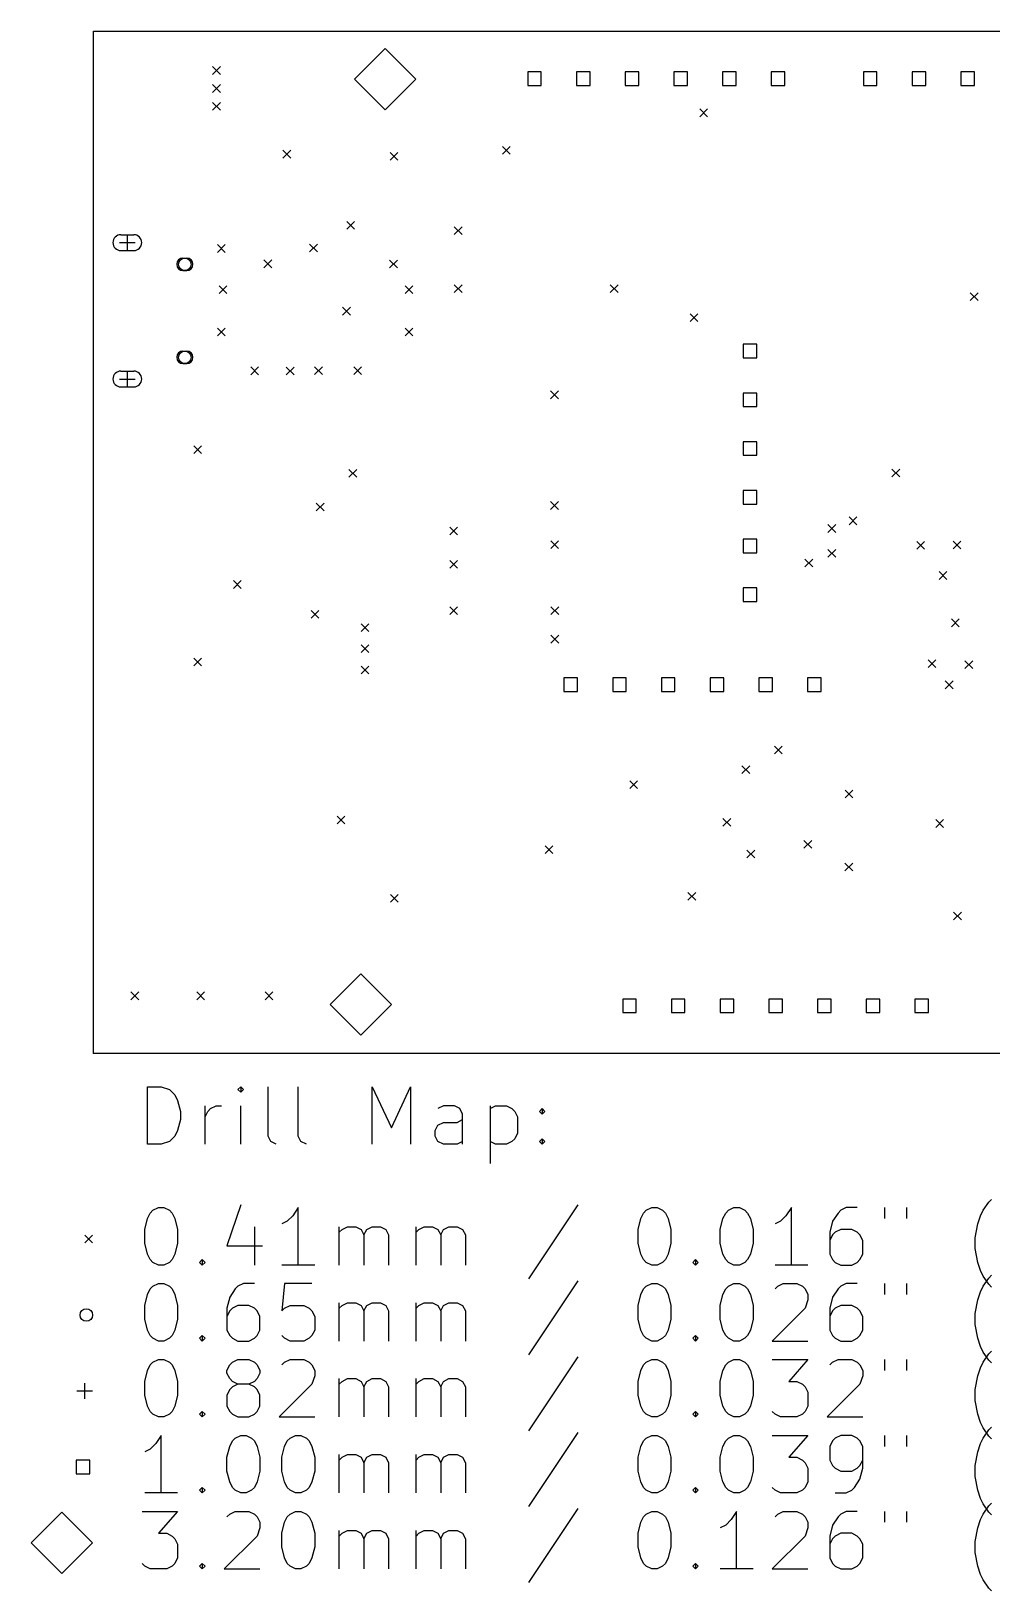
# Model space of a CAD drawing. Extents: x 88 to 190, y -142 to -60.
# Drawn here: x 87.7 to 137.8, y -141.6 to -60.3 of the extents above; entities that cross this region are included whole.
import ezdxf

# ---------------------------------------------------------------- set-up
doc = ezdxf.new("R2010")
doc.units = 0
doc.header["$MEASUREMENT"] = 0
doc.layers.add('BLACK', color=7, linetype='CONTINUOUS')

msp = doc.modelspace()

# ---------------------------------------------------------------- linework, layer by layer
at = {"layer": 'BLACK', "linetype": 'CONTINUOUS'}
for p, q in [((90.94, -60.27), (90.96, -60.27)), ((90.94, -113.58), (90.94, -60.27)), ((90.97, -60.27), (188.42, -60.27)), ((106.15, -61.17), (104.55, -62.77)), ((107.75, -62.77), (106.15, -61.17)), ((97.1468, -62.1168), (97.5532, -62.5232)), ((97.5532, -62.1168), (97.1468, -62.5232)), ((114.284, -62.3964), (113.576, -62.3964)), ((113.576, -62.3964), (113.576, -63.1036)), ((114.284, -63.1036), (114.284, -62.3964)), ((116.824, -62.3964), (116.116, -62.3964)), ((116.116, -62.3964), (116.116, -63.1036)), ((116.824, -63.1036), (116.824, -62.3964)), ((119.364, -62.3964), (118.656, -62.3964)), ((118.656, -62.3964), (118.656, -63.1036)), ((119.364, -63.1036), (119.364, -62.3964)), ((121.904, -62.3964), (121.196, -62.3964)), ((121.196, -62.3964), (121.196, -63.1036)), ((121.904, -63.1036), (121.904, -62.3964)), ((124.444, -62.3964), (123.736, -62.3964)), ((123.736, -62.3964), (123.736, -63.1036)), ((124.444, -63.1036), (124.444, -62.3964)), ((126.984, -62.3964), (126.276, -62.3964)), ((126.276, -62.3964), (126.276, -63.1036)), ((126.984, -63.1036), (126.984, -62.3964)), ((131.784, -62.3964), (131.076, -62.3964)), ((131.076, -62.3964), (131.076, -63.1036)), ((131.784, -63.1036), (131.784, -62.3964)), ((134.324, -62.3964), (133.616, -62.3964)), ((133.616, -62.3964), (133.616, -63.1036)), ((134.324, -63.1036), (134.324, -62.3964)), ((136.864, -62.3964), (136.156, -62.3964)), ((136.156, -62.3964), (136.156, -63.1036)), ((136.864, -63.1036), (136.864, -62.3964)), ((97.1468, -63.0568), (97.5532, -63.4632)), ((97.5532, -63.0568), (97.1468, -63.4632)), ((104.55, -62.77), (106.15, -64.37)), ((106.15, -64.37), (107.75, -62.77)), ((113.576, -63.1036), (114.284, -63.1036)), ((116.116, -63.1036), (116.824, -63.1036)), ((118.656, -63.1036), (119.364, -63.1036)), ((121.196, -63.1036), (121.904, -63.1036)), ((123.736, -63.1036), (124.444, -63.1036)), ((126.276, -63.1036), (126.984, -63.1036)), ((131.076, -63.1036), (131.784, -63.1036)), ((133.616, -63.1036), (134.324, -63.1036)), ((136.156, -63.1036), (136.864, -63.1036)), ((97.1468, -63.9868), (97.5532, -64.3932)), ((97.5532, -63.9868), (97.1468, -64.3932)), ((122.547, -64.3268), (122.953, -64.7332)), ((122.953, -64.3268), (122.547, -64.7332)), ((100.817, -66.4768), (101.223, -66.8832)), ((101.223, -66.4768), (100.817, -66.8832)), ((106.397, -66.5968), (106.803, -67.0032)), ((106.803, -66.5968), (106.397, -67.0032)), ((112.262, -66.2768), (112.668, -66.6832)), ((112.668, -66.2768), (112.262, -66.6832)), ((104.147, -70.1868), (104.553, -70.5932)), ((104.553, -70.1868), (104.147, -70.5932)), ((109.747, -70.4718), (110.153, -70.8782)), ((110.153, -70.4718), (109.747, -70.8782)), ((92.2875, -71.2938), (93.1125, -71.2938)), ((92.3625, -70.8812), (93.0375, -70.8812)), ((92.7, -70.8812), (92.7, -71.7062)), ((97.3968, -71.3968), (97.8032, -71.8032)), ((97.8032, -71.3968), (97.3968, -71.8032)), ((102.207, -71.3668), (102.613, -71.7732)), ((102.613, -71.3668), (102.207, -71.7732)), ((92.3625, -71.7062), (93.0375, -71.7062)), ((95.6, -72.1), (95.8, -72.1)), ((99.8268, -72.1968), (100.233, -72.6032)), ((100.233, -72.1968), (99.8268, -72.6032)), ((106.377, -72.2068), (106.783, -72.6132)), ((106.783, -72.2068), (106.377, -72.6132)), ((95.6, -72.75), (95.8, -72.75)), ((97.4843, -73.5468), (97.8907, -73.9532)), ((97.8907, -73.5468), (97.4843, -73.9532)), ((107.187, -73.5468), (107.593, -73.9532)), ((107.593, -73.5468), (107.187, -73.9532)), ((109.747, -73.4868), (110.153, -73.8932)), ((110.153, -73.4868), (109.747, -73.8932)), ((117.877, -73.4868), (118.283, -73.8932)), ((118.283, -73.4868), (117.877, -73.8932)), ((136.647, -73.9068), (137.053, -74.3132)), ((137.053, -73.9068), (136.647, -74.3132)), ((103.927, -74.6624), (104.333, -75.0688)), ((104.333, -74.6624), (103.927, -75.0688)), ((122.037, -75.0068), (122.443, -75.4132)), ((122.443, -75.0068), (122.037, -75.4132)), ((97.3968, -75.7468), (97.8032, -76.1532)), ((97.8032, -75.7468), (97.3968, -76.1532)), ((107.187, -75.7468), (107.593, -76.1532)), ((107.593, -75.7468), (107.187, -76.1532)), ((95.6, -76.95), (95.8, -76.95)), ((125.524, -76.5964), (124.816, -76.5964)), ((124.816, -76.5964), (124.816, -77.3036)), ((125.524, -77.3036), (125.524, -76.5964)), ((92.3625, -77.9937), (93.0375, -77.9937)), ((92.7, -77.9937), (92.7, -78.8187)), ((95.6, -77.6), (95.8, -77.6)), ((99.1368, -77.7768), (99.5432, -78.1832)), ((99.5432, -77.7768), (99.1368, -78.1832)), ((100.987, -77.7868), (101.393, -78.1932)), ((101.393, -77.7868), (100.987, -78.1932)), ((102.467, -77.7712), (102.873, -78.1776)), ((102.873, -77.7712), (102.467, -78.1776)), ((104.507, -77.7712), (104.913, -78.1776)), ((104.913, -77.7712), (104.507, -78.1776)), ((124.816, -77.3036), (125.524, -77.3036)), ((92.2875, -78.4062), (93.1125, -78.4062)), ((92.3625, -78.8187), (93.0375, -78.8187)), ((114.767, -79.0268), (115.173, -79.4332)), ((115.173, -79.0268), (114.767, -79.4332)), ((125.524, -79.1364), (124.816, -79.1364)), ((124.816, -79.1364), (124.816, -79.8436)), ((125.524, -79.8436), (125.524, -79.1364)), ((124.816, -79.8436), (125.524, -79.8436)), ((96.163, -81.8868), (96.5694, -82.2932)), ((96.5694, -81.8868), (96.163, -82.2932)), ((125.524, -81.6764), (124.816, -81.6764)), ((124.816, -81.6764), (124.816, -82.3836)), ((125.524, -82.3836), (125.524, -81.6764)), ((124.816, -82.3836), (125.524, -82.3836)), ((104.257, -83.1168), (104.663, -83.5232)), ((104.663, -83.1168), (104.257, -83.5232)), ((132.567, -83.1068), (132.973, -83.5132)), ((132.973, -83.1068), (132.567, -83.5132)), ((125.524, -84.2164), (124.816, -84.2164)), ((124.816, -84.2164), (124.816, -84.9236)), ((125.524, -84.9236), (125.524, -84.2164)), ((102.552, -84.8718), (102.958, -85.2782)), ((102.958, -84.8718), (102.552, -85.2782)), ((114.767, -84.7968), (115.173, -85.2032)), ((115.173, -84.7968), (114.767, -85.2032)), ((124.816, -84.9236), (125.524, -84.9236)), ((109.507, -86.1268), (109.913, -86.5332)), ((109.913, -86.1268), (109.507, -86.5332)), ((129.227, -85.9968), (129.633, -86.4032)), ((129.633, -85.9968), (129.227, -86.4032)), ((130.327, -85.5968), (130.733, -86.0032)), ((130.733, -85.5968), (130.327, -86.0032)), ((130.327, -85.5968), (130.733, -86.0032)), ((130.733, -85.5968), (130.327, -86.0032)), ((114.777, -86.8368), (115.183, -87.2432)), ((115.183, -86.8368), (114.777, -87.2432)), ((125.524, -86.7564), (124.816, -86.7564)), ((124.816, -86.7564), (124.816, -87.4636)), ((125.524, -87.4636), (125.524, -86.7564)), ((133.857, -86.8768), (134.263, -87.2832)), ((134.263, -86.8768), (133.857, -87.2832)), ((135.757, -86.8568), (136.163, -87.2632)), ((136.163, -86.8568), (135.757, -87.2632)), ((124.816, -87.4636), (125.524, -87.4636)), ((128.027, -87.7968), (128.433, -88.2032)), ((128.433, -87.7968), (128.027, -88.2032)), ((129.227, -87.2968), (129.633, -87.7032)), ((129.633, -87.2968), (129.227, -87.7032)), ((129.227, -87.2968), (129.633, -87.7032)), ((129.633, -87.2968), (129.227, -87.7032)), ((109.507, -87.8668), (109.913, -88.2732)), ((109.913, -87.8668), (109.507, -88.2732)), ((135.027, -88.4468), (135.433, -88.8532)), ((135.433, -88.4468), (135.027, -88.8532)), ((98.2368, -88.9168), (98.6432, -89.3232)), ((98.6432, -88.9168), (98.2368, -89.3232)), ((125.524, -89.2964), (124.816, -89.2964)), ((124.816, -89.2964), (124.816, -90.0036)), ((125.524, -90.0036), (125.524, -89.2964)), ((124.816, -90.0036), (125.524, -90.0036)), ((102.287, -90.4768), (102.693, -90.8832)), ((102.693, -90.4768), (102.287, -90.8832)), ((109.507, -90.2768), (109.913, -90.6832)), ((109.913, -90.2768), (109.507, -90.6832)), ((114.787, -90.2768), (115.193, -90.6832)), ((115.193, -90.2768), (114.787, -90.6832)), ((135.667, -90.9168), (136.073, -91.3232)), ((136.073, -90.9168), (135.667, -91.3232)), ((104.887, -91.1668), (105.293, -91.5732)), ((105.293, -91.1668), (104.887, -91.5732)), ((114.787, -91.7668), (115.193, -92.1732)), ((115.193, -91.7668), (114.787, -92.1732)), ((104.887, -92.2668), (105.293, -92.6732)), ((105.293, -92.2668), (104.887, -92.6732)), ((96.163, -92.9606), (96.5694, -93.367)), ((96.5694, -92.9606), (96.163, -93.367)), ((104.887, -93.3768), (105.293, -93.7832)), ((105.293, -93.3768), (104.887, -93.7832)), ((134.447, -93.0468), (134.853, -93.4532)), ((134.853, -93.0468), (134.447, -93.4532)), ((136.367, -93.0968), (136.773, -93.5032)), ((136.773, -93.0968), (136.367, -93.5032)), ((116.174, -93.9864), (115.466, -93.9864)), ((115.466, -93.9864), (115.466, -94.6936)), ((116.174, -94.6936), (116.174, -93.9864)), ((118.714, -93.9864), (118.006, -93.9864)), ((118.006, -93.9864), (118.006, -94.6936)), ((118.714, -94.6936), (118.714, -93.9864)), ((121.254, -93.9864), (120.546, -93.9864)), ((120.546, -93.9864), (120.546, -94.6936)), ((121.254, -94.6936), (121.254, -93.9864)), ((123.794, -93.9864), (123.086, -93.9864)), ((123.086, -93.9864), (123.086, -94.6936)), ((123.794, -94.6936), (123.794, -93.9864)), ((126.334, -93.9864), (125.626, -93.9864)), ((125.626, -93.9864), (125.626, -94.6936)), ((126.334, -94.6936), (126.334, -93.9864)), ((128.874, -93.9864), (128.166, -93.9864)), ((128.166, -93.9864), (128.166, -94.6936)), ((128.874, -94.6936), (128.874, -93.9864)), ((135.347, -94.1468), (135.753, -94.5532)), ((135.753, -94.1468), (135.347, -94.5532)), ((115.466, -94.6936), (116.174, -94.6936)), ((118.006, -94.6936), (118.714, -94.6936)), ((120.546, -94.6936), (121.254, -94.6936)), ((123.086, -94.6936), (123.794, -94.6936)), ((125.626, -94.6936), (126.334, -94.6936)), ((128.166, -94.6936), (128.874, -94.6936)), ((126.437, -97.5468), (126.843, -97.9532)), ((126.843, -97.5468), (126.437, -97.9532)), ((124.747, -98.5718), (125.153, -98.9782)), ((125.153, -98.5718), (124.747, -98.9782)), ((118.897, -99.3568), (119.303, -99.7632)), ((119.303, -99.3568), (118.897, -99.7632)), ((130.127, -99.8368), (130.533, -100.243)), ((130.533, -99.8368), (130.127, -100.243)), ((103.637, -101.197), (104.043, -101.603)), ((104.043, -101.197), (103.637, -101.603)), ((123.752, -101.322), (124.158, -101.728)), ((124.158, -101.322), (123.752, -101.728)), ((134.847, -101.377), (135.253, -101.783)), ((135.253, -101.377), (134.847, -101.783)), ((114.477, -102.747), (114.883, -103.153)), ((114.883, -102.747), (114.477, -103.153)), ((125.007, -102.967), (125.413, -103.373)), ((125.413, -102.967), (125.007, -103.373)), ((127.977, -102.467), (128.383, -102.873)), ((128.383, -102.467), (127.977, -102.873)), ((130.117, -103.647), (130.523, -104.053)), ((130.523, -103.647), (130.117, -104.053)), ((106.417, -105.277), (106.823, -105.683)), ((106.823, -105.277), (106.417, -105.683)), ((121.927, -105.177), (122.333, -105.583)), ((122.333, -105.177), (121.927, -105.583)), ((135.777, -106.197), (136.183, -106.603)), ((136.183, -106.197), (135.777, -106.603)), ((104.88, -109.42), (103.28, -111.02)), ((106.48, -111.02), (104.88, -109.42)), ((92.8868, -110.367), (93.2932, -110.773)), ((93.2932, -110.367), (92.8868, -110.773)), ((96.3268, -110.367), (96.7332, -110.773)), ((96.7332, -110.367), (96.3268, -110.773)), ((99.8868, -110.367), (100.293, -110.773)), ((100.293, -110.367), (99.8868, -110.773)), ((103.28, -111.02), (104.88, -112.62)), ((104.88, -112.62), (106.48, -111.02)), ((119.234, -110.736), (118.526, -110.736)), ((118.526, -110.736), (118.526, -111.444)), ((119.234, -111.444), (119.234, -110.736)), ((121.774, -110.736), (121.066, -110.736)), ((121.066, -110.736), (121.066, -111.444)), ((121.774, -111.444), (121.774, -110.736)), ((124.314, -110.736), (123.606, -110.736)), ((123.606, -110.736), (123.606, -111.444)), ((124.314, -111.444), (124.314, -110.736)), ((126.854, -110.736), (126.146, -110.736)), ((126.146, -110.736), (126.146, -111.444)), ((126.854, -111.444), (126.854, -110.736)), ((129.394, -110.736), (128.686, -110.736)), ((128.686, -110.736), (128.686, -111.444)), ((129.394, -111.444), (129.394, -110.736)), ((131.934, -110.736), (131.226, -110.736)), ((131.226, -110.736), (131.226, -111.444)), ((131.934, -111.444), (131.934, -110.736)), ((134.474, -110.736), (133.766, -110.736)), ((133.766, -110.736), (133.766, -111.444)), ((134.474, -111.444), (134.474, -110.736)), ((118.526, -111.444), (119.234, -111.444)), ((121.066, -111.444), (121.774, -111.444)), ((123.606, -111.444), (124.314, -111.444)), ((126.146, -111.444), (126.854, -111.444)), ((128.686, -111.444), (129.394, -111.444)), ((131.226, -111.444), (131.934, -111.444)), ((133.766, -111.444), (134.474, -111.444)), ((189.97, -113.58), (90.94, -113.58)), ((90.94, -113.58), (90.94, -113.6)), ((93.7543, -118.307), (93.7543, -115.307)), ((93.7543, -115.307), (94.4686, -115.307)), ((94.4686, -115.307), (94.8971, -115.45)), ((94.8971, -115.45), (95.1829, -115.736)), ((98.6114, -115.307), (98.4686, -115.45)), ((98.4686, -115.45), (98.6114, -115.593)), ((98.7543, -115.45), (98.6114, -115.307)), ((98.6114, -115.307), (98.6114, -115.593)), ((98.6114, -115.593), (98.7543, -115.45)), ((100.04, -117.879), (100.04, -115.307)), ((101.611, -117.879), (101.611, -115.307)), ((105.469, -118.307), (105.469, -115.307)), ((105.469, -115.307), (106.469, -117.45)), ((106.469, -117.45), (107.469, -115.307)), ((107.469, -115.307), (107.469, -118.307)), ((95.1829, -115.736), (95.3257, -116.021)), ((95.3257, -116.021), (95.4686, -116.593)), ((95.4686, -117.021), (95.3257, -117.593)), ((95.4686, -116.593), (95.4686, -117.021)), ((96.7543, -118.307), (96.7543, -116.307)), ((96.7543, -116.879), (96.8971, -116.593)), ((96.8971, -116.593), (97.04, -116.45)), ((97.04, -116.45), (97.3257, -116.307)), ((97.3257, -116.307), (97.6114, -116.307)), ((98.6114, -118.307), (98.6114, -116.307)), ((109.183, -116.307), (108.897, -116.45)), ((109.754, -116.307), (109.183, -116.307)), ((110.04, -116.45), (109.754, -116.307)), ((109.897, -117.164), (110.183, -117.021)), ((110.183, -116.736), (110.04, -116.45)), ((110.183, -118.307), (110.183, -116.736)), ((111.611, -116.307), (111.611, -119.307)), ((111.611, -116.45), (111.897, -116.307)), ((111.897, -116.307), (112.469, -116.307)), ((112.469, -116.307), (112.754, -116.45)), ((112.754, -116.45), (112.897, -116.593)), ((112.897, -116.593), (113.04, -116.879)), ((113.04, -116.879), (113.04, -117.736)), ((114.183, -116.593), (114.326, -116.45)), ((114.326, -116.736), (114.183, -116.593)), ((114.326, -116.45), (114.469, -116.593)), ((114.326, -116.45), (114.326, -116.736)), ((114.469, -116.593), (114.326, -116.736)), ((95.1829, -117.879), (94.8971, -118.164)), ((95.3257, -117.593), (95.1829, -117.879)), ((100.183, -118.164), (100.04, -117.879)), ((101.754, -118.164), (101.611, -117.879)), ((108.754, -117.593), (108.897, -117.307)), ((108.754, -117.879), (108.754, -117.593)), ((108.897, -118.164), (108.754, -117.879)), ((108.897, -117.307), (109.183, -117.164)), ((109.183, -117.164), (109.897, -117.164)), ((113.04, -117.736), (112.897, -118.021)), ((94.4686, -118.307), (93.7543, -118.307)), ((94.8971, -118.164), (94.4686, -118.307)), ((100.469, -118.307), (100.183, -118.164)), ((102.04, -118.307), (101.754, -118.164)), ((109.183, -118.307), (108.897, -118.164)), ((109.897, -118.307), (109.183, -118.307)), ((110.183, -118.164), (109.897, -118.307)), ((111.897, -118.307), (111.611, -118.164)), ((112.469, -118.307), (111.897, -118.307)), ((112.754, -118.164), (112.469, -118.307)), ((112.897, -118.021), (112.754, -118.164)), ((114.183, -118.164), (114.326, -118.021)), ((114.326, -118.307), (114.183, -118.164)), ((114.326, -118.021), (114.469, -118.164)), ((114.326, -118.021), (114.326, -118.307)), ((114.469, -118.164), (114.326, -118.307)), ((93.7543, -122.179), (93.8971, -121.893)), ((93.8971, -121.893), (94.04, -121.75)), ((94.04, -121.75), (94.3257, -121.607)), ((94.3257, -121.607), (94.6114, -121.607)), ((94.6114, -121.607), (94.8971, -121.75)), ((94.8971, -121.75), (95.04, -121.893)), ((95.04, -121.893), (95.1829, -122.179)), ((98.6114, -121.464), (97.8971, -123.607)), ((101.611, -121.607), (101.326, -122.036)), ((101.611, -124.607), (101.611, -121.607)), ((116.183, -121.464), (113.611, -125.321)), ((119.469, -122.179), (119.611, -121.893)), ((119.611, -121.893), (119.754, -121.75)), ((119.754, -121.75), (120.04, -121.607)), ((120.04, -121.607), (120.326, -121.607)), ((120.326, -121.607), (120.611, -121.75)), ((120.611, -121.75), (120.754, -121.893)), ((120.754, -121.893), (120.897, -122.179)), ((123.754, -122.179), (123.897, -121.893)), ((123.897, -121.893), (124.04, -121.75)), ((124.04, -121.75), (124.326, -121.607)), ((124.326, -121.607), (124.611, -121.607)), ((124.611, -121.607), (124.897, -121.75)), ((124.897, -121.75), (125.04, -121.893)), ((125.04, -121.893), (125.183, -122.179)), ((127.326, -121.607), (127.04, -122.036)), ((127.326, -124.607), (127.326, -121.607)), ((129.754, -121.893), (129.469, -122.321)), ((129.897, -121.75), (129.754, -121.893)), ((130.183, -121.607), (129.897, -121.75)), ((130.754, -121.607), (130.183, -121.607)), ((132.183, -121.607), (132.183, -122.179)), ((133.326, -121.607), (133.326, -122.179)), ((137.183, -122.036), (137.326, -121.75)), ((137.326, -121.75), (137.611, -121.321)), ((137.611, -121.321), (137.754, -121.179)), ((93.6114, -122.75), (93.7543, -122.179)), ((93.6114, -123.464), (93.6114, -122.75)), ((95.1829, -122.179), (95.3257, -122.75)), ((95.3257, -122.75), (95.3257, -123.464)), ((99.3257, -122.607), (99.3257, -124.607)), ((101.04, -122.321), (100.754, -122.464)), ((101.326, -122.036), (101.04, -122.321)), ((103.754, -124.607), (103.754, -122.607)), ((103.754, -122.893), (103.897, -122.75)), ((103.897, -122.75), (104.183, -122.607)), ((104.183, -122.607), (104.611, -122.607)), ((104.611, -122.607), (104.897, -122.75)), ((104.897, -122.75), (105.04, -123.036)), ((105.04, -123.036), (105.183, -122.75)), ((105.183, -122.75), (105.469, -122.607)), ((105.469, -122.607), (105.897, -122.607)), ((105.897, -122.607), (106.183, -122.75)), ((106.183, -122.75), (106.326, -123.036)), ((107.754, -124.607), (107.754, -122.607)), ((107.754, -122.893), (107.897, -122.75)), ((107.897, -122.75), (108.183, -122.607)), ((108.183, -122.607), (108.611, -122.607)), ((108.611, -122.607), (108.897, -122.75)), ((108.897, -122.75), (109.04, -123.036)), ((109.04, -123.036), (109.183, -122.75)), ((109.183, -122.75), (109.469, -122.607)), ((109.469, -122.607), (109.897, -122.607)), ((109.897, -122.607), (110.183, -122.75)), ((110.183, -122.75), (110.326, -123.036)), ((119.326, -122.75), (119.469, -122.179)), ((119.326, -123.464), (119.326, -122.75)), ((120.897, -122.179), (121.04, -122.75)), ((121.04, -122.75), (121.04, -123.464)), ((123.611, -122.75), (123.754, -122.179)), ((123.611, -123.464), (123.611, -122.75)), ((125.183, -122.179), (125.326, -122.75)), ((125.326, -122.75), (125.326, -123.464)), ((126.754, -122.321), (126.469, -122.464)), ((127.04, -122.036), (126.754, -122.321)), ((129.469, -122.321), (129.326, -122.893)), ((129.897, -122.75), (129.611, -122.893)), ((130.469, -122.75), (129.897, -122.75)), ((130.754, -122.893), (130.469, -122.75)), ((136.897, -123.179), (137.04, -122.464)), ((137.04, -122.464), (137.183, -122.036)), ((90.4836, -123.047), (90.89, -123.453)), ((90.89, -123.047), (90.4836, -123.453)), ((93.7543, -124.036), (93.6114, -123.464)), ((95.3257, -123.464), (95.1829, -124.036)), ((105.04, -123.036), (105.04, -124.607)), ((106.326, -123.036), (106.326, -124.607)), ((109.04, -123.036), (109.04, -124.607)), ((110.326, -123.036), (110.326, -124.607)), ((119.469, -124.036), (119.326, -123.464)), ((121.04, -123.464), (120.897, -124.036)), ((123.754, -124.036), (123.611, -123.464)), ((125.326, -123.464), (125.183, -124.036)), ((129.326, -122.893), (129.326, -124.036)), ((129.469, -123.036), (129.326, -123.321)), ((129.611, -122.893), (129.469, -123.036)), ((130.897, -123.036), (130.754, -122.893)), ((131.04, -123.321), (130.897, -123.036)), ((131.04, -124.036), (131.04, -123.321)), ((136.897, -123.75), (136.897, -123.179)), ((93.8971, -124.321), (93.7543, -124.036)), ((94.04, -124.464), (93.8971, -124.321)), ((95.04, -124.321), (94.8971, -124.464)), ((95.1829, -124.036), (95.04, -124.321)), ((96.4686, -124.464), (96.6114, -124.321)), ((96.6114, -124.321), (96.7543, -124.464)), ((96.6114, -124.321), (96.6114, -124.607)), ((97.8971, -123.607), (99.7543, -123.607)), ((119.611, -124.321), (119.469, -124.036)), ((119.754, -124.464), (119.611, -124.321)), ((120.754, -124.321), (120.611, -124.464)), ((120.897, -124.036), (120.754, -124.321)), ((122.183, -124.464), (122.326, -124.321)), ((122.326, -124.321), (122.469, -124.464)), ((122.326, -124.321), (122.326, -124.607)), ((123.897, -124.321), (123.754, -124.036)), ((124.04, -124.464), (123.897, -124.321)), ((125.04, -124.321), (124.897, -124.464)), ((125.183, -124.036), (125.04, -124.321)), ((129.326, -124.036), (129.469, -124.321)), ((129.469, -124.321), (129.611, -124.464)), ((130.754, -124.464), (130.897, -124.321)), ((130.897, -124.321), (131.04, -124.036)), ((137.04, -124.464), (136.897, -123.75)), ((94.3257, -124.607), (94.04, -124.464)), ((94.6114, -124.607), (94.3257, -124.607)), ((94.8971, -124.464), (94.6114, -124.607)), ((96.6114, -124.607), (96.4686, -124.464)), ((96.7543, -124.464), (96.6114, -124.607)), ((102.469, -124.607), (100.754, -124.607)), ((120.04, -124.607), (119.754, -124.464)), ((120.326, -124.607), (120.04, -124.607)), ((120.611, -124.464), (120.326, -124.607)), ((122.326, -124.607), (122.183, -124.464)), ((122.469, -124.464), (122.326, -124.607)), ((124.326, -124.607), (124.04, -124.464)), ((124.611, -124.607), (124.326, -124.607)), ((124.897, -124.464), (124.611, -124.607)), ((128.183, -124.607), (126.469, -124.607)), ((129.611, -124.464), (129.897, -124.607)), ((129.897, -124.607), (130.469, -124.607)), ((130.469, -124.607), (130.754, -124.464)), ((137.183, -124.893), (137.04, -124.464)), ((137.326, -125.179), (137.183, -124.893)), ((137.611, -125.607), (137.326, -125.179)), ((137.611, -125.281), (137.754, -125.139)), ((93.7543, -126.139), (93.8971, -125.853)), ((93.8971, -125.853), (94.04, -125.71)), ((94.04, -125.71), (94.3257, -125.567)), ((94.3257, -125.567), (94.6114, -125.567)), ((94.6114, -125.567), (94.8971, -125.71)), ((94.8971, -125.71), (95.04, -125.853)), ((95.04, -125.853), (95.1829, -126.139)), ((98.3257, -125.853), (98.04, -126.281)), ((98.4686, -125.71), (98.3257, -125.853)), ((98.7543, -125.567), (98.4686, -125.71)), ((99.3257, -125.567), (98.7543, -125.567)), ((100.897, -125.567), (100.754, -126.996)), ((102.326, -125.567), (100.897, -125.567)), ((116.183, -125.424), (113.611, -129.281)), ((119.469, -126.139), (119.611, -125.853)), ((119.611, -125.853), (119.754, -125.71)), ((119.754, -125.71), (120.04, -125.567)), ((120.04, -125.567), (120.326, -125.567)), ((120.326, -125.567), (120.611, -125.71)), ((120.611, -125.71), (120.754, -125.853)), ((120.754, -125.853), (120.897, -126.139)), ((123.754, -126.139), (123.897, -125.853)), ((123.897, -125.853), (124.04, -125.71)), ((124.04, -125.71), (124.326, -125.567)), ((124.326, -125.567), (124.611, -125.567)), ((124.611, -125.567), (124.897, -125.71)), ((124.897, -125.71), (125.04, -125.853)), ((125.04, -125.853), (125.183, -126.139)), ((126.469, -125.853), (126.611, -125.71)), ((126.611, -125.71), (126.897, -125.567)), ((126.897, -125.567), (127.611, -125.567)), ((127.611, -125.567), (127.897, -125.71)), ((127.897, -125.71), (128.04, -125.853)), ((128.04, -125.853), (128.183, -126.139)), ((129.754, -125.853), (129.469, -126.281)), ((129.897, -125.71), (129.754, -125.853)), ((130.183, -125.567), (129.897, -125.71)), ((130.754, -125.567), (130.183, -125.567)), ((132.183, -125.567), (132.183, -126.139)), ((133.326, -125.567), (133.326, -126.139)), ((137.04, -126.424), (137.183, -125.996)), ((137.183, -125.996), (137.326, -125.71)), ((137.326, -125.71), (137.611, -125.281)), ((137.754, -125.75), (137.611, -125.607)), ((93.6114, -126.71), (93.7543, -126.139)), ((93.6114, -127.424), (93.6114, -126.71)), ((95.1829, -126.139), (95.3257, -126.71)), ((95.3257, -126.71), (95.3257, -127.424)), ((98.04, -126.281), (97.8971, -126.853)), ((97.8971, -126.853), (97.8971, -127.996)), ((98.1829, -126.853), (98.04, -126.996)), ((98.4686, -126.71), (98.1829, -126.853)), ((99.04, -126.71), (98.4686, -126.71)), ((99.3257, -126.853), (99.04, -126.71)), ((99.4686, -126.996), (99.3257, -126.853)), ((100.754, -126.996), (100.897, -126.853)), ((100.897, -126.853), (101.183, -126.71)), ((101.183, -126.71), (101.897, -126.71)), ((101.897, -126.71), (102.183, -126.853)), ((102.183, -126.853), (102.326, -126.996)), ((103.754, -128.567), (103.754, -126.567)), ((103.754, -126.853), (103.897, -126.71)), ((103.897, -126.71), (104.183, -126.567)), ((104.183, -126.567), (104.611, -126.567)), ((104.611, -126.567), (104.897, -126.71)), ((104.897, -126.71), (105.04, -126.996)), ((105.04, -126.996), (105.183, -126.71)), ((105.183, -126.71), (105.469, -126.567)), ((105.469, -126.567), (105.897, -126.567)), ((105.897, -126.567), (106.183, -126.71)), ((106.183, -126.71), (106.326, -126.996)), ((107.754, -128.567), (107.754, -126.567)), ((107.754, -126.853), (107.897, -126.71)), ((107.897, -126.71), (108.183, -126.567)), ((108.183, -126.567), (108.611, -126.567)), ((108.611, -126.567), (108.897, -126.71)), ((108.897, -126.71), (109.04, -126.996)), ((109.04, -126.996), (109.183, -126.71)), ((109.183, -126.71), (109.469, -126.567)), ((109.469, -126.567), (109.897, -126.567)), ((109.897, -126.567), (110.183, -126.71)), ((110.183, -126.71), (110.326, -126.996)), ((119.326, -126.71), (119.469, -126.139)), ((119.326, -127.424), (119.326, -126.71)), ((120.897, -126.139), (121.04, -126.71)), ((121.04, -126.71), (121.04, -127.424)), ((123.611, -126.71), (123.754, -126.139)), ((123.611, -127.424), (123.611, -126.71)), ((125.183, -126.139), (125.326, -126.71)), ((125.326, -126.71), (125.326, -127.424)), ((128.04, -126.853), (126.326, -128.567)), ((128.183, -126.424), (128.04, -126.853)), ((128.183, -126.139), (128.183, -126.424)), ((129.469, -126.281), (129.326, -126.853)), ((129.326, -126.853), (129.326, -127.996)), ((129.611, -126.853), (129.469, -126.996)), ((129.897, -126.71), (129.611, -126.853)), ((130.469, -126.71), (129.897, -126.71)), ((130.754, -126.853), (130.469, -126.71)), ((130.897, -126.996), (130.754, -126.853)), ((136.897, -127.139), (137.04, -126.424)), ((93.7543, -127.996), (93.6114, -127.424)), ((95.3257, -127.424), (95.1829, -127.996)), ((98.04, -126.996), (97.8971, -127.281)), ((99.6114, -127.281), (99.4686, -126.996)), ((99.6114, -127.996), (99.6114, -127.281)), ((102.326, -126.996), (102.469, -127.281)), ((102.469, -127.281), (102.469, -127.996)), ((105.04, -126.996), (105.04, -128.567)), ((106.326, -126.996), (106.326, -128.567)), ((109.04, -126.996), (109.04, -128.567)), ((110.326, -126.996), (110.326, -128.567)), ((119.469, -127.996), (119.326, -127.424)), ((121.04, -127.424), (120.897, -127.996)), ((123.754, -127.996), (123.611, -127.424)), ((125.326, -127.424), (125.183, -127.996)), ((129.469, -126.996), (129.326, -127.281)), ((131.04, -127.281), (130.897, -126.996)), ((131.04, -127.996), (131.04, -127.281)), ((136.897, -127.71), (136.897, -127.139)), ((93.8971, -128.281), (93.7543, -127.996)), ((94.04, -128.424), (93.8971, -128.281)), ((94.3257, -128.567), (94.04, -128.424)), ((94.8971, -128.424), (94.6114, -128.567)), ((95.04, -128.281), (94.8971, -128.424)), ((95.1829, -127.996), (95.04, -128.281)), ((96.4686, -128.424), (96.6114, -128.281)), ((96.6114, -128.567), (96.4686, -128.424)), ((96.6114, -128.281), (96.7543, -128.424)), ((96.6114, -128.281), (96.6114, -128.567)), ((96.7543, -128.424), (96.6114, -128.567)), ((97.8971, -127.996), (98.04, -128.281)), ((98.04, -128.281), (98.1829, -128.424)), ((98.1829, -128.424), (98.4686, -128.567)), ((99.04, -128.567), (99.3257, -128.424)), ((99.3257, -128.424), (99.4686, -128.281)), ((99.4686, -128.281), (99.6114, -127.996)), ((100.897, -128.424), (100.754, -128.281)), ((101.183, -128.567), (100.897, -128.424)), ((102.183, -128.424), (101.897, -128.567)), ((102.326, -128.281), (102.183, -128.424)), ((102.469, -127.996), (102.326, -128.281)), ((119.611, -128.281), (119.469, -127.996)), ((119.754, -128.424), (119.611, -128.281)), ((120.04, -128.567), (119.754, -128.424)), ((120.611, -128.424), (120.326, -128.567)), ((120.754, -128.281), (120.611, -128.424)), ((120.897, -127.996), (120.754, -128.281)), ((122.183, -128.424), (122.326, -128.281)), ((122.326, -128.567), (122.183, -128.424)), ((122.326, -128.281), (122.469, -128.424)), ((122.326, -128.281), (122.326, -128.567)), ((122.469, -128.424), (122.326, -128.567)), ((123.897, -128.281), (123.754, -127.996)), ((124.04, -128.424), (123.897, -128.281)), ((124.326, -128.567), (124.04, -128.424)), ((124.897, -128.424), (124.611, -128.567)), ((125.04, -128.281), (124.897, -128.424)), ((125.183, -127.996), (125.04, -128.281)), ((129.326, -127.996), (129.469, -128.281)), ((129.469, -128.281), (129.611, -128.424)), ((129.611, -128.424), (129.897, -128.567)), ((130.469, -128.567), (130.754, -128.424)), ((130.754, -128.424), (130.897, -128.281)), ((130.897, -128.281), (131.04, -127.996)), ((137.04, -128.424), (136.897, -127.71)), ((137.183, -128.853), (137.04, -128.424)), ((94.6114, -128.567), (94.3257, -128.567)), ((98.4686, -128.567), (99.04, -128.567)), ((101.897, -128.567), (101.183, -128.567)), ((120.326, -128.567), (120.04, -128.567)), ((124.611, -128.567), (124.326, -128.567)), ((126.326, -128.567), (128.183, -128.567)), ((129.897, -128.567), (130.469, -128.567)), ((137.326, -129.139), (137.183, -128.853)), ((137.611, -129.567), (137.326, -129.139)), ((137.326, -129.67), (137.611, -129.241)), ((137.611, -129.241), (137.754, -129.099)), ((93.6114, -130.67), (93.7543, -130.099)), ((93.7543, -130.099), (93.8971, -129.813)), ((93.8971, -129.813), (94.04, -129.67)), ((94.04, -129.67), (94.3257, -129.527)), ((94.3257, -129.527), (94.6114, -129.527)), ((94.6114, -129.527), (94.8971, -129.67)), ((94.8971, -129.67), (95.04, -129.813)), ((95.04, -129.813), (95.1829, -130.099)), ((95.1829, -130.099), (95.3257, -130.67)), ((97.8971, -130.099), (98.04, -129.813)), ((97.8971, -130.241), (97.8971, -130.099)), ((98.04, -129.813), (98.1829, -129.67)), ((98.1829, -129.67), (98.4686, -129.527)), ((98.4686, -129.527), (99.04, -129.527)), ((99.04, -129.527), (99.3257, -129.67)), ((99.3257, -129.67), (99.4686, -129.813)), ((99.4686, -129.813), (99.6114, -130.099)), ((99.6114, -130.099), (99.6114, -130.241)), ((100.754, -129.813), (100.897, -129.67)), ((100.897, -129.67), (101.183, -129.527)), ((101.183, -129.527), (101.897, -129.527)), ((101.897, -129.527), (102.183, -129.67)), ((102.183, -129.67), (102.326, -129.813)), ((102.326, -129.813), (102.469, -130.099)), ((102.469, -130.099), (102.469, -130.384)), ((116.183, -129.384), (113.611, -133.241)), ((119.326, -130.67), (119.469, -130.099)), ((119.469, -130.099), (119.611, -129.813)), ((119.611, -129.813), (119.754, -129.67)), ((119.754, -129.67), (120.04, -129.527)), ((120.04, -129.527), (120.326, -129.527)), ((120.326, -129.527), (120.611, -129.67)), ((120.611, -129.67), (120.754, -129.813)), ((120.754, -129.813), (120.897, -130.099)), ((120.897, -130.099), (121.04, -130.67)), ((123.611, -130.67), (123.754, -130.099)), ((123.754, -130.099), (123.897, -129.813)), ((123.897, -129.813), (124.04, -129.67)), ((124.04, -129.67), (124.326, -129.527)), ((124.326, -129.527), (124.611, -129.527)), ((124.611, -129.527), (124.897, -129.67)), ((124.897, -129.67), (125.04, -129.813)), ((125.04, -129.813), (125.183, -130.099)), ((125.183, -130.099), (125.326, -130.67)), ((126.326, -129.527), (128.183, -129.527)), ((128.183, -129.527), (127.183, -130.67)), ((129.326, -129.813), (129.469, -129.67)), ((129.469, -129.67), (129.754, -129.527)), ((129.754, -129.527), (130.469, -129.527)), ((130.469, -129.527), (130.754, -129.67)), ((130.754, -129.67), (130.897, -129.813)), ((130.897, -129.813), (131.04, -130.099)), ((131.04, -130.099), (131.04, -130.384)), ((132.183, -129.527), (132.183, -130.099)), ((133.326, -129.527), (133.326, -130.099)), ((137.04, -130.384), (137.183, -129.956)), ((137.183, -129.956), (137.326, -129.67)), ((137.754, -129.71), (137.611, -129.567)), ((90.4775, -130.758), (90.4775, -131.583)), ((93.6114, -131.384), (93.6114, -130.67)), ((95.3257, -130.67), (95.3257, -131.384)), ((98.04, -130.527), (97.8971, -130.241)), ((98.1829, -130.67), (98.04, -130.527)), ((98.4686, -130.813), (98.1829, -130.67)), ((98.4686, -130.813), (98.1829, -130.956)), ((99.04, -130.813), (98.4686, -130.813)), ((99.3257, -130.67), (99.04, -130.813)), ((99.3257, -130.956), (99.04, -130.813)), ((99.4686, -130.527), (99.3257, -130.67)), ((99.6114, -130.241), (99.4686, -130.527)), ((102.326, -130.813), (100.611, -132.527)), ((102.469, -130.384), (102.326, -130.813)), ((103.754, -132.527), (103.754, -130.527)), ((103.754, -130.813), (103.897, -130.67)), ((103.897, -130.67), (104.183, -130.527)), ((104.183, -130.527), (104.611, -130.527)), ((104.611, -130.527), (104.897, -130.67)), ((104.897, -130.67), (105.04, -130.956)), ((105.04, -130.956), (105.183, -130.67)), ((105.183, -130.67), (105.469, -130.527)), ((105.469, -130.527), (105.897, -130.527)), ((105.897, -130.527), (106.183, -130.67)), ((106.183, -130.67), (106.326, -130.956)), ((107.754, -132.527), (107.754, -130.527)), ((107.754, -130.813), (107.897, -130.67)), ((107.897, -130.67), (108.183, -130.527)), ((108.183, -130.527), (108.611, -130.527)), ((108.611, -130.527), (108.897, -130.67)), ((108.897, -130.67), (109.04, -130.956)), ((109.04, -130.956), (109.183, -130.67)), ((109.183, -130.67), (109.469, -130.527)), ((109.469, -130.527), (109.897, -130.527)), ((109.897, -130.527), (110.183, -130.67)), ((110.183, -130.67), (110.326, -130.956)), ((119.326, -131.384), (119.326, -130.67)), ((121.04, -130.67), (121.04, -131.384)), ((123.611, -131.384), (123.611, -130.67)), ((125.326, -130.67), (125.326, -131.384)), ((127.183, -130.67), (127.611, -130.67)), ((127.611, -130.67), (127.897, -130.813)), ((127.897, -130.813), (128.04, -130.956)), ((130.897, -130.813), (129.183, -132.527)), ((131.04, -130.384), (130.897, -130.813)), ((136.897, -131.099), (137.04, -130.384)), ((90.065, -131.17), (90.89, -131.17)), ((93.7543, -131.956), (93.6114, -131.384)), ((95.3257, -131.384), (95.1829, -131.956)), ((98.04, -131.099), (97.8971, -131.384)), ((97.8971, -131.384), (97.8971, -131.956)), ((98.1829, -130.956), (98.04, -131.099)), ((99.4686, -131.099), (99.3257, -130.956)), ((99.6114, -131.384), (99.4686, -131.099)), ((99.6114, -131.956), (99.6114, -131.384)), ((105.04, -130.956), (105.04, -132.527)), ((106.326, -130.956), (106.326, -132.527)), ((109.04, -130.956), (109.04, -132.527)), ((110.326, -130.956), (110.326, -132.527)), ((119.469, -131.956), (119.326, -131.384)), ((121.04, -131.384), (120.897, -131.956)), ((123.754, -131.956), (123.611, -131.384)), ((125.326, -131.384), (125.183, -131.956)), ((128.04, -130.956), (128.183, -131.241)), ((128.183, -131.241), (128.183, -131.956)), ((136.897, -131.67), (136.897, -131.099)), ((137.04, -132.384), (136.897, -131.67)), ((93.8971, -132.241), (93.7543, -131.956)), ((94.04, -132.384), (93.8971, -132.241)), ((94.3257, -132.527), (94.04, -132.384)), ((94.6114, -132.527), (94.3257, -132.527)), ((94.8971, -132.384), (94.6114, -132.527)), ((95.04, -132.241), (94.8971, -132.384)), ((95.1829, -131.956), (95.04, -132.241)), ((96.4686, -132.384), (96.6114, -132.241)), ((96.6114, -132.527), (96.4686, -132.384)), ((96.6114, -132.241), (96.7543, -132.384)), ((96.6114, -132.241), (96.6114, -132.527)), ((96.7543, -132.384), (96.6114, -132.527)), ((97.8971, -131.956), (98.04, -132.241)), ((98.04, -132.241), (98.1829, -132.384)), ((98.1829, -132.384), (98.4686, -132.527)), ((98.4686, -132.527), (99.04, -132.527)), ((99.04, -132.527), (99.3257, -132.384)), ((99.3257, -132.384), (99.4686, -132.241)), ((99.4686, -132.241), (99.6114, -131.956)), ((100.611, -132.527), (102.469, -132.527)), ((119.611, -132.241), (119.469, -131.956)), ((119.754, -132.384), (119.611, -132.241)), ((120.04, -132.527), (119.754, -132.384)), ((120.326, -132.527), (120.04, -132.527)), ((120.611, -132.384), (120.326, -132.527)), ((120.754, -132.241), (120.611, -132.384)), ((120.897, -131.956), (120.754, -132.241)), ((122.183, -132.384), (122.326, -132.241)), ((122.326, -132.527), (122.183, -132.384)), ((122.326, -132.241), (122.469, -132.384)), ((122.326, -132.241), (122.326, -132.527)), ((122.469, -132.384), (122.326, -132.527)), ((123.897, -132.241), (123.754, -131.956)), ((124.04, -132.384), (123.897, -132.241)), ((124.326, -132.527), (124.04, -132.384)), ((124.611, -132.527), (124.326, -132.527)), ((124.897, -132.384), (124.611, -132.527)), ((125.04, -132.241), (124.897, -132.384)), ((125.183, -131.956), (125.04, -132.241)), ((126.469, -132.384), (126.326, -132.241)), ((126.754, -132.527), (126.469, -132.384)), ((127.611, -132.527), (126.754, -132.527)), ((127.897, -132.384), (127.611, -132.527)), ((128.04, -132.241), (127.897, -132.384)), ((128.183, -131.956), (128.04, -132.241)), ((129.183, -132.527), (131.04, -132.527)), ((137.183, -132.813), (137.04, -132.384)), ((116.183, -133.344), (113.611, -137.201)), ((137.326, -133.099), (137.183, -132.813)), ((137.611, -133.527), (137.326, -133.099)), ((137.326, -133.63), (137.611, -133.201)), ((137.611, -133.201), (137.754, -133.059)), ((94.1829, -133.916), (93.8971, -134.201)), ((94.4686, -133.487), (94.1829, -133.916)), ((94.4686, -136.487), (94.4686, -133.487)), ((97.8971, -134.63), (98.04, -134.059)), ((98.04, -134.059), (98.1829, -133.773)), ((98.1829, -133.773), (98.3257, -133.63)), ((98.3257, -133.63), (98.6114, -133.487)), ((98.6114, -133.487), (98.8971, -133.487)), ((98.8971, -133.487), (99.1829, -133.63)), ((99.1829, -133.63), (99.3257, -133.773)), ((99.3257, -133.773), (99.4686, -134.059)), ((99.4686, -134.059), (99.6114, -134.63)), ((100.754, -134.63), (100.897, -134.059)), ((100.897, -134.059), (101.04, -133.773)), ((101.04, -133.773), (101.183, -133.63)), ((101.183, -133.63), (101.469, -133.487)), ((101.469, -133.487), (101.754, -133.487)), ((101.754, -133.487), (102.04, -133.63)), ((102.04, -133.63), (102.183, -133.773)), ((102.183, -133.773), (102.326, -134.059)), ((102.326, -134.059), (102.469, -134.63)), ((119.326, -134.63), (119.469, -134.059)), ((119.469, -134.059), (119.611, -133.773)), ((119.611, -133.773), (119.754, -133.63)), ((119.754, -133.63), (120.04, -133.487)), ((120.04, -133.487), (120.326, -133.487)), ((120.326, -133.487), (120.611, -133.63)), ((120.611, -133.63), (120.754, -133.773)), ((120.754, -133.773), (120.897, -134.059)), ((120.897, -134.059), (121.04, -134.63)), ((123.611, -134.63), (123.754, -134.059)), ((123.754, -134.059), (123.897, -133.773)), ((123.897, -133.773), (124.04, -133.63)), ((124.04, -133.63), (124.326, -133.487)), ((124.326, -133.487), (124.611, -133.487)), ((124.611, -133.487), (124.897, -133.63)), ((124.897, -133.63), (125.04, -133.773)), ((125.04, -133.773), (125.183, -134.059)), ((125.183, -134.059), (125.326, -134.63)), ((126.326, -133.487), (128.183, -133.487)), ((128.183, -133.487), (127.183, -134.63)), ((129.469, -133.773), (129.326, -134.059)), ((129.326, -134.059), (129.326, -134.773)), ((129.611, -133.63), (129.469, -133.773)), ((129.897, -133.487), (129.611, -133.63)), ((130.469, -133.487), (129.897, -133.487)), ((130.754, -133.63), (130.469, -133.487)), ((130.897, -133.773), (130.754, -133.63)), ((131.04, -134.059), (130.897, -133.773)), ((131.04, -135.201), (131.04, -134.059)), ((132.183, -133.487), (132.183, -134.059)), ((133.326, -133.487), (133.326, -134.059)), ((137.04, -134.344), (137.183, -133.916)), ((137.183, -133.916), (137.326, -133.63)), ((137.754, -133.67), (137.611, -133.527)), ((90.7436, -134.776), (90.0364, -134.776)), ((90.0364, -134.776), (90.0364, -135.484)), ((90.7436, -135.484), (90.7436, -134.776)), ((93.8971, -134.201), (93.6114, -134.344)), ((97.8971, -135.344), (97.8971, -134.63)), ((99.6114, -134.63), (99.6114, -135.344)), ((100.754, -135.344), (100.754, -134.63)), ((102.469, -134.63), (102.469, -135.344)), ((103.754, -136.487), (103.754, -134.487)), ((103.754, -134.773), (103.897, -134.63)), ((103.897, -134.63), (104.183, -134.487)), ((104.183, -134.487), (104.611, -134.487)), ((104.611, -134.487), (104.897, -134.63)), ((104.897, -134.63), (105.04, -134.916)), ((105.04, -134.916), (105.183, -134.63)), ((105.04, -134.916), (105.04, -136.487)), ((105.183, -134.63), (105.469, -134.487)), ((105.469, -134.487), (105.897, -134.487)), ((105.897, -134.487), (106.183, -134.63)), ((106.183, -134.63), (106.326, -134.916)), ((106.326, -134.916), (106.326, -136.487)), ((107.754, -136.487), (107.754, -134.487)), ((107.754, -134.773), (107.897, -134.63)), ((107.897, -134.63), (108.183, -134.487)), ((108.183, -134.487), (108.611, -134.487)), ((108.611, -134.487), (108.897, -134.63)), ((108.897, -134.63), (109.04, -134.916)), ((109.04, -134.916), (109.183, -134.63)), ((109.04, -134.916), (109.04, -136.487)), ((109.183, -134.63), (109.469, -134.487)), ((109.469, -134.487), (109.897, -134.487)), ((109.897, -134.487), (110.183, -134.63)), ((110.183, -134.63), (110.326, -134.916)), ((110.326, -134.916), (110.326, -136.487)), ((119.326, -135.344), (119.326, -134.63)), ((121.04, -134.63), (121.04, -135.344)), ((123.611, -135.344), (123.611, -134.63)), ((125.326, -134.63), (125.326, -135.344)), ((127.183, -134.63), (127.611, -134.63)), ((127.611, -134.63), (127.897, -134.773)), ((127.897, -134.773), (128.04, -134.916)), ((128.04, -134.916), (128.183, -135.201)), ((129.326, -134.773), (129.469, -135.059)), ((130.897, -135.059), (131.04, -134.773)), ((136.897, -135.059), (137.04, -134.344)), ((90.0364, -135.484), (90.7436, -135.484)), ((98.04, -135.916), (97.8971, -135.344)), ((99.6114, -135.344), (99.4686, -135.916)), ((100.897, -135.916), (100.754, -135.344)), ((102.469, -135.344), (102.326, -135.916)), ((119.469, -135.916), (119.326, -135.344)), ((121.04, -135.344), (120.897, -135.916)), ((123.754, -135.916), (123.611, -135.344)), ((125.326, -135.344), (125.183, -135.916)), ((128.183, -135.201), (128.183, -135.916)), ((129.469, -135.059), (129.611, -135.201)), ((129.611, -135.201), (129.897, -135.344)), ((129.897, -135.344), (130.469, -135.344)), ((130.469, -135.344), (130.754, -135.201)), ((130.611, -136.201), (130.897, -135.773)), ((130.754, -135.201), (130.897, -135.059)), ((130.897, -135.773), (131.04, -135.201)), ((136.897, -135.63), (136.897, -135.059)), ((137.04, -136.344), (136.897, -135.63)), ((95.3257, -136.487), (93.6114, -136.487)), ((96.4686, -136.344), (96.6114, -136.201)), ((96.6114, -136.487), (96.4686, -136.344)), ((96.6114, -136.201), (96.7543, -136.344)), ((96.6114, -136.201), (96.6114, -136.487)), ((96.7543, -136.344), (96.6114, -136.487)), ((98.1829, -136.201), (98.04, -135.916)), ((98.3257, -136.344), (98.1829, -136.201)), ((98.6114, -136.487), (98.3257, -136.344)), ((98.8971, -136.487), (98.6114, -136.487)), ((99.1829, -136.344), (98.8971, -136.487)), ((99.3257, -136.201), (99.1829, -136.344)), ((99.4686, -135.916), (99.3257, -136.201)), ((101.04, -136.201), (100.897, -135.916)), ((101.183, -136.344), (101.04, -136.201)), ((101.469, -136.487), (101.183, -136.344)), ((101.754, -136.487), (101.469, -136.487)), ((102.04, -136.344), (101.754, -136.487)), ((102.183, -136.201), (102.04, -136.344)), ((102.326, -135.916), (102.183, -136.201)), ((119.611, -136.201), (119.469, -135.916)), ((119.754, -136.344), (119.611, -136.201)), ((120.04, -136.487), (119.754, -136.344)), ((120.326, -136.487), (120.04, -136.487)), ((120.611, -136.344), (120.326, -136.487)), ((120.754, -136.201), (120.611, -136.344)), ((120.897, -135.916), (120.754, -136.201)), ((122.183, -136.344), (122.326, -136.201)), ((122.326, -136.487), (122.183, -136.344)), ((122.326, -136.201), (122.469, -136.344)), ((122.326, -136.201), (122.326, -136.487)), ((122.469, -136.344), (122.326, -136.487)), ((123.897, -136.201), (123.754, -135.916)), ((124.04, -136.344), (123.897, -136.201)), ((124.326, -136.487), (124.04, -136.344)), ((124.611, -136.487), (124.326, -136.487)), ((124.897, -136.344), (124.611, -136.487)), ((125.04, -136.201), (124.897, -136.344)), ((125.183, -135.916), (125.04, -136.201)), ((126.469, -136.344), (126.326, -136.201)), ((126.754, -136.487), (126.469, -136.344)), ((127.611, -136.487), (126.754, -136.487)), ((127.897, -136.344), (127.611, -136.487)), ((128.04, -136.201), (127.897, -136.344)), ((128.183, -135.916), (128.04, -136.201)), ((129.611, -136.487), (130.183, -136.487)), ((130.183, -136.487), (130.469, -136.344)), ((130.469, -136.344), (130.611, -136.201)), ((137.183, -136.773), (137.04, -136.344)), ((116.183, -137.304), (113.611, -141.161)), ((137.326, -137.059), (137.183, -136.773)), ((137.611, -137.487), (137.326, -137.059)), ((137.326, -137.59), (137.611, -137.161)), ((137.611, -137.161), (137.754, -137.019)), ((89.29, -137.49), (87.69, -139.09)), ((90.89, -139.09), (89.29, -137.49)), ((93.4686, -137.447), (95.3257, -137.447)), ((95.3257, -137.447), (94.3257, -138.59)), ((97.8971, -137.733), (98.04, -137.59)), ((98.04, -137.59), (98.3257, -137.447)), ((98.3257, -137.447), (99.04, -137.447)), ((99.04, -137.447), (99.3257, -137.59)), ((99.3257, -137.59), (99.4686, -137.733)), ((99.4686, -137.733), (99.6114, -138.019)), ((99.6114, -138.019), (99.6114, -138.304)), ((100.754, -138.59), (100.897, -138.019)), ((100.897, -138.019), (101.04, -137.733)), ((101.04, -137.733), (101.183, -137.59)), ((101.183, -137.59), (101.469, -137.447)), ((101.469, -137.447), (101.754, -137.447)), ((101.754, -137.447), (102.04, -137.59)), ((102.04, -137.59), (102.183, -137.733)), ((102.183, -137.733), (102.326, -138.019)), ((102.326, -138.019), (102.469, -138.59)), ((119.326, -138.59), (119.469, -138.019)), ((119.469, -138.019), (119.611, -137.733)), ((119.611, -137.733), (119.754, -137.59)), ((119.754, -137.59), (120.04, -137.447)), ((120.04, -137.447), (120.326, -137.447)), ((120.326, -137.447), (120.611, -137.59)), ((120.611, -137.59), (120.754, -137.733)), ((120.754, -137.733), (120.897, -138.019)), ((120.897, -138.019), (121.04, -138.59)), ((123.897, -138.161), (123.611, -138.304)), ((124.183, -137.876), (123.897, -138.161)), ((124.469, -137.447), (124.183, -137.876)), ((124.469, -140.447), (124.469, -137.447)), ((126.469, -137.733), (126.611, -137.59)), ((126.611, -137.59), (126.897, -137.447)), ((126.897, -137.447), (127.611, -137.447)), ((127.611, -137.447), (127.897, -137.59)), ((127.897, -137.59), (128.04, -137.733)), ((128.04, -137.733), (128.183, -138.019)), ((128.183, -138.019), (128.183, -138.304)), ((129.469, -138.161), (129.326, -138.733)), ((129.754, -137.733), (129.469, -138.161)), ((129.897, -137.59), (129.754, -137.733)), ((130.183, -137.447), (129.897, -137.59)), ((130.754, -137.447), (130.183, -137.447)), ((132.183, -137.447), (132.183, -138.019)), ((133.326, -137.447), (133.326, -138.019)), ((137.04, -138.304), (137.183, -137.876)), ((137.183, -137.876), (137.326, -137.59)), ((137.754, -137.63), (137.611, -137.487)), ((94.3257, -138.59), (94.7543, -138.59)), ((94.7543, -138.59), (95.04, -138.733)), ((95.04, -138.733), (95.1829, -138.876)), ((95.1829, -138.876), (95.3257, -139.161)), ((99.4686, -138.733), (97.7543, -140.447)), ((99.6114, -138.304), (99.4686, -138.733)), ((100.754, -139.304), (100.754, -138.59)), ((102.469, -138.59), (102.469, -139.304)), ((103.754, -140.447), (103.754, -138.447)), ((103.754, -138.733), (103.897, -138.59)), ((103.897, -138.59), (104.183, -138.447)), ((104.183, -138.447), (104.611, -138.447)), ((104.611, -138.447), (104.897, -138.59)), ((104.897, -138.59), (105.04, -138.876)), ((105.04, -138.876), (105.183, -138.59)), ((105.04, -138.876), (105.04, -140.447)), ((105.183, -138.59), (105.469, -138.447)), ((105.469, -138.447), (105.897, -138.447)), ((105.897, -138.447), (106.183, -138.59)), ((106.183, -138.59), (106.326, -138.876)), ((106.326, -138.876), (106.326, -140.447)), ((107.754, -140.447), (107.754, -138.447)), ((107.754, -138.733), (107.897, -138.59)), ((107.897, -138.59), (108.183, -138.447)), ((108.183, -138.447), (108.611, -138.447)), ((108.611, -138.447), (108.897, -138.59)), ((108.897, -138.59), (109.04, -138.876)), ((109.04, -138.876), (109.183, -138.59)), ((109.04, -138.876), (109.04, -140.447)), ((109.183, -138.59), (109.469, -138.447)), ((109.469, -138.447), (109.897, -138.447)), ((109.897, -138.447), (110.183, -138.59)), ((110.183, -138.59), (110.326, -138.876)), ((110.326, -138.876), (110.326, -140.447)), ((119.326, -139.304), (119.326, -138.59)), ((121.04, -138.59), (121.04, -139.304)), ((128.04, -138.733), (126.326, -140.447)), ((128.183, -138.304), (128.04, -138.733)), ((129.326, -138.733), (129.326, -139.876)), ((129.469, -138.876), (129.326, -139.161)), ((129.611, -138.733), (129.469, -138.876)), ((129.897, -138.59), (129.611, -138.733)), ((130.469, -138.59), (129.897, -138.59)), ((130.754, -138.733), (130.469, -138.59)), ((130.897, -138.876), (130.754, -138.733)), ((131.04, -139.161), (130.897, -138.876)), ((136.897, -139.019), (137.04, -138.304)), ((136.897, -139.59), (136.897, -139.019)), ((87.69, -139.09), (89.29, -140.69)), ((89.29, -140.69), (90.89, -139.09)), ((95.3257, -139.161), (95.3257, -139.876)), ((100.897, -139.876), (100.754, -139.304)), ((102.469, -139.304), (102.326, -139.876)), ((119.469, -139.876), (119.326, -139.304)), ((121.04, -139.304), (120.897, -139.876)), ((131.04, -139.876), (131.04, -139.161)), ((137.04, -140.304), (136.897, -139.59)), ((93.6114, -140.304), (93.4686, -140.161)), ((93.8971, -140.447), (93.6114, -140.304)), ((94.7543, -140.447), (93.8971, -140.447)), ((95.04, -140.304), (94.7543, -140.447)), ((95.1829, -140.161), (95.04, -140.304)), ((95.3257, -139.876), (95.1829, -140.161)), ((96.4686, -140.304), (96.6114, -140.161)), ((96.6114, -140.447), (96.4686, -140.304)), ((96.6114, -140.161), (96.7543, -140.304)), ((96.6114, -140.161), (96.6114, -140.447)), ((96.7543, -140.304), (96.6114, -140.447)), ((97.7543, -140.447), (99.6114, -140.447)), ((101.04, -140.161), (100.897, -139.876)), ((101.183, -140.304), (101.04, -140.161)), ((101.469, -140.447), (101.183, -140.304)), ((101.754, -140.447), (101.469, -140.447)), ((102.04, -140.304), (101.754, -140.447)), ((102.183, -140.161), (102.04, -140.304)), ((102.326, -139.876), (102.183, -140.161)), ((119.611, -140.161), (119.469, -139.876)), ((119.754, -140.304), (119.611, -140.161)), ((120.04, -140.447), (119.754, -140.304)), ((120.326, -140.447), (120.04, -140.447)), ((120.611, -140.304), (120.326, -140.447)), ((120.754, -140.161), (120.611, -140.304)), ((120.897, -139.876), (120.754, -140.161)), ((122.183, -140.304), (122.326, -140.161)), ((122.326, -140.447), (122.183, -140.304)), ((122.326, -140.161), (122.469, -140.304)), ((122.326, -140.161), (122.326, -140.447)), ((122.469, -140.304), (122.326, -140.447)), ((125.326, -140.447), (123.611, -140.447)), ((126.326, -140.447), (128.183, -140.447)), ((129.326, -139.876), (129.469, -140.161)), ((129.469, -140.161), (129.611, -140.304)), ((129.611, -140.304), (129.897, -140.447)), ((129.897, -140.447), (130.469, -140.447)), ((130.469, -140.447), (130.754, -140.304)), ((130.754, -140.304), (130.897, -140.161)), ((130.897, -140.161), (131.04, -139.876)), ((137.183, -140.733), (137.04, -140.304)), ((137.326, -141.019), (137.183, -140.733)), ((137.611, -141.447), (137.326, -141.019)), ((137.754, -141.59), (137.611, -141.447))]:
    msp.add_line(p, q, dxfattribs=at)
at = {"layer": 'BLACK'}
for centre in [(95.7, -72.425), (95.7, -77.275), (90.565, -127.21)]:
    msp.add_circle(centre, 0.325, dxfattribs=at)
for centre, radius, start, end in [((92.3625, -71.2938), 0.4125, 90, 270), ((93.0375, -71.2938), 0.4125, 270, 450), ((95.6, -72.425), 0.325, 90, 270), ((95.8, -72.425), 0.325, 270, 450), ((95.6, -77.275), 0.325, 90, 270), ((95.8, -77.275), 0.325, 270, 450), ((92.3625, -78.4062), 0.4125, 90, 270), ((93.0375, -78.4062), 0.4125, 270, 450)]:
    msp.add_arc(centre, radius, start, end, dxfattribs=at)

doc.saveas('drawing.dxf')
